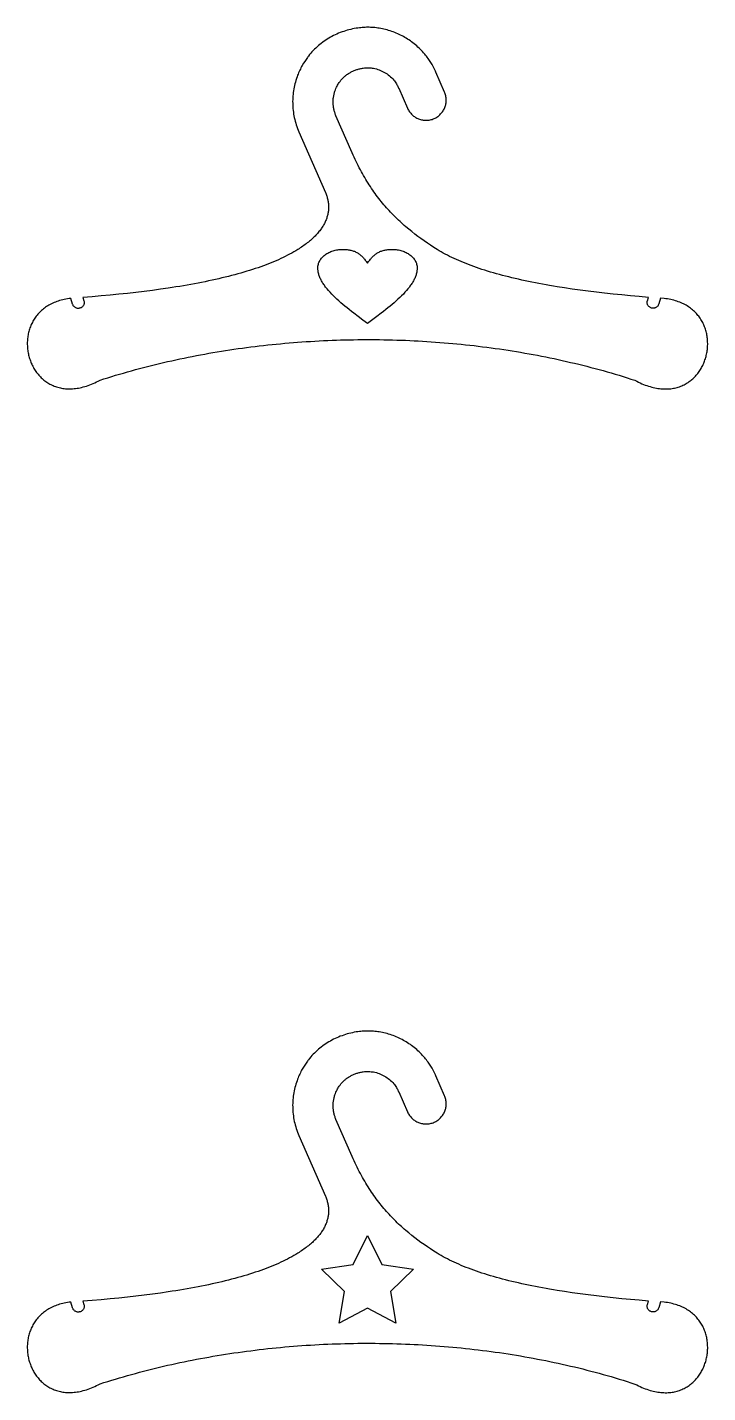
# Model space of a CAD drawing. Extents: x 27 to 2943, y 104 to 2866.
# Drawn here: x 2572 to 2852, y 140 to 702 of the extents above; entities that cross this region are included whole.
import ezdxf

# ---------------------------------------------------------------- set-up
doc = ezdxf.new("R2010")
doc.units = 0
doc.layers.add('IMPORT_-_HANGER_PACK_EPS', color=18, linetype='CONTINUOUS')

msp = doc.modelspace()

# ---------------------------------------------------------------- linework, layer by layer
at = {"layer": 'IMPORT_-_HANGER_PACK_EPS'}
for points in [[(2589.69, 590.81), (2588.99, 590.72), (2588.29, 590.62), (2587.61, 590.5), (2586.95, 590.37), (2586.3, 590.23), (2585.67, 590.06), (2585.05, 589.89), (2584.45, 589.7), (2583.86, 589.5), (2583.29, 589.28), (2582.73, 589.05), (2582.19, 588.81), (2581.66, 588.56), (2581.14, 588.29), (2580.64, 588.01), (2580.16, 587.73), (2579.69, 587.43), (2579.23, 587.12), (2578.79, 586.79), (2578.36, 586.46), (2577.95, 586.12), (2577.55, 585.77), (2577.16, 585.41), (2576.79, 585.04), (2576.43, 584.66), (2576.08, 584.28), (2575.75, 583.88), (2575.43, 583.48), (2575.13, 583.07), (2574.84, 582.66), (2574.56, 582.23), (2574.3, 581.8), (2574.05, 581.37), (2573.81, 580.93), (2573.59, 580.48), (2573.38, 580.03), (2573.18, 579.57), (2573, 579.11), (2572.82, 578.64), (2572.66, 578.17), (2572.52, 577.7), (2572.39, 577.22), (2572.27, 576.74), (2572.16, 576.26), (2572.06, 575.77), (2571.98, 575.28), (2571.91, 574.79), (2571.85, 574.3), (2571.81, 573.81), (2571.77, 573.31), (2571.75, 572.82), (2571.74, 572.32), (2571.75, 571.83), (2571.76, 571.33), (2571.79, 570.84), (2571.83, 570.35), (2571.88, 569.86), (2571.94, 569.37), (2572.01, 568.88), (2572.1, 568.39), (2572.2, 567.91), (2572.3, 567.43), (2572.42, 566.95), (2572.56, 566.47), (2572.7, 566), (2572.85, 565.53), (2573.02, 565.07), (2573.19, 564.61), (2573.38, 564.16), (2573.58, 563.71), (2573.79, 563.27), (2574.01, 562.83), (2574.24, 562.4), (2574.48, 561.98), (2574.73, 561.56), (2575, 561.15), (2575.27, 560.75), (2575.55, 560.35), (2575.85, 559.96), (2576.15, 559.58), (2576.47, 559.21), (2576.79, 558.85), (2577.13, 558.5), (2577.47, 558.15), (2577.83, 557.82), (2578.19, 557.5), (2578.57, 557.18), (2578.95, 556.88), (2579.35, 556.59), (2579.75, 556.31), (2580.17, 556.04), (2580.59, 555.79), (2581.02, 555.54), (2581.46, 555.31), (2581.92, 555.09), (2582.38, 554.89), (2582.85, 554.7), (2583.33, 554.52), (2583.82, 554.36), (2584.31, 554.21), (2584.82, 554.07), (2585.34, 553.95), (2585.86, 553.85), (2586.39, 553.76), (2586.94, 553.69), (2587.49, 553.63), (2588.05, 553.59), (2588.62, 553.57), (2589.19, 553.56), (2589.78, 553.57), (2590.37, 553.6), (2590.97, 553.65), (2591.58, 553.72), (2592.2, 553.8), (2592.83, 553.91), (2593.46, 554.03), (2594.1, 554.17), (2594.75, 554.34), (2595.41, 554.52), (2596.08, 554.72), (2596.75, 554.95), (2597.43, 555.19), (2598.12, 555.46), (2598.82, 555.75), (2599.52, 556.06), (2600.23, 556.39), (2600.95, 556.75), (2601.67, 557.13), (2603.27, 557.64), (2604.87, 558.15), (2606.48, 558.64), (2608.09, 559.13), (2609.71, 559.61), (2611.33, 560.08), (2612.96, 560.55), (2614.6, 561.01), (2616.23, 561.46), (2617.88, 561.9), (2619.52, 562.33), (2621.17, 562.75), (2622.83, 563.17), (2624.49, 563.58), (2626.16, 563.98), (2627.83, 564.38), (2629.5, 564.76), (2631.18, 565.14), (2632.86, 565.51), (2634.54, 565.87), (2636.23, 566.23), (2637.93, 566.57), (2639.62, 566.91), (2641.32, 567.24), (2643.03, 567.56), (2644.74, 567.87), (2646.45, 568.18), (2648.16, 568.48), (2649.88, 568.77), (2651.6, 569.05), (2653.32, 569.32), (2655.05, 569.59), (2656.78, 569.85), (2658.51, 570.1), (2660.24, 570.34), (2661.98, 570.57), (2663.72, 570.8), (2665.46, 571.02), (2667.21, 571.23), (2668.95, 571.43), (2670.7, 571.62), (2672.45, 571.81), (2674.21, 571.98), (2675.96, 572.15), (2677.72, 572.32), (2679.48, 572.47), (2681.24, 572.61), (2683, 572.75), (2684.76, 572.88), (2686.53, 573), (2688.3, 573.11), (2690.06, 573.22), (2691.83, 573.31), (2693.6, 573.4), (2695.37, 573.48), (2697.14, 573.55), (2698.92, 573.62), (2700.69, 573.67), (2702.46, 573.72), (2704.24, 573.76), (2706.01, 573.79), (2707.79, 573.82), (2709.57, 573.83), (2711.34, 573.84), (2713.12, 573.84), (2714.9, 573.83), (2716.67, 573.81), (2718.45, 573.78), (2720.23, 573.75), (2722, 573.71), (2723.78, 573.66), (2725.55, 573.6), (2727.33, 573.53), (2729.1, 573.46), (2730.88, 573.37), (2732.65, 573.28), (2734.42, 573.18), (2736.19, 573.08), (2737.96, 572.96), (2739.73, 572.83), (2741.5, 572.7), (2743.27, 572.56), (2745.04, 572.41), (2746.8, 572.25), (2748.56, 572.09), (2750.32, 571.91), (2752.08, 571.73), (2753.84, 571.54), (2755.6, 571.34), (2757.35, 571.14), (2759.1, 570.92), (2760.86, 570.7), (2762.6, 570.47), (2764.35, 570.22), (2766.09, 569.98), (2767.83, 569.72), (2769.57, 569.45), (2771.31, 569.18), (2773.04, 568.9), (2774.77, 568.61), (2776.5, 568.31), (2778.23, 568), (2779.95, 567.69), (2781.67, 567.36), (2783.39, 567.03), (2785.1, 566.69), (2786.81, 566.34), (2788.51, 565.99), (2790.22, 565.62), (2791.92, 565.25), (2793.61, 564.86), (2795.3, 564.47), (2796.99, 564.07), (2798.68, 563.67), (2800.36, 563.25), (2802.03, 562.83), (2803.7, 562.39), (2805.37, 561.95), (2807.04, 561.5), (2808.7, 561.05), (2810.35, 560.58), (2812, 560.1), (2813.65, 559.62), (2815.29, 559.13), (2816.92, 558.63), (2818.55, 558.12), (2820.18, 557.6), (2821.8, 557.08), (2822.53, 556.7), (2823.25, 556.34), (2823.96, 556.01), (2824.66, 555.69), (2825.36, 555.4), (2826.04, 555.14), (2826.72, 554.89), (2827.4, 554.67), (2828.06, 554.46), (2828.72, 554.28), (2829.37, 554.11), (2830.01, 553.97), (2830.65, 553.85), (2831.27, 553.74), (2831.89, 553.66), (2832.5, 553.59), (2833.1, 553.54), (2833.7, 553.51), (2834.28, 553.5), (2834.86, 553.51), (2835.43, 553.53), (2835.98, 553.57), (2836.54, 553.62), (2837.08, 553.7), (2837.61, 553.78), (2838.14, 553.89), (2838.65, 554.01), (2839.16, 554.14), (2839.66, 554.29), (2840.15, 554.45), (2840.63, 554.63), (2841.1, 554.82), (2841.56, 555.03), (2842.01, 555.25), (2842.45, 555.48), (2842.89, 555.72), (2843.31, 555.98), (2843.72, 556.24), (2844.13, 556.52), (2844.52, 556.81), (2844.91, 557.12), (2845.28, 557.43), (2845.65, 557.75), (2846, 558.08), (2846.35, 558.43), (2846.68, 558.78), (2847.01, 559.14), (2847.32, 559.51), (2847.63, 559.89), (2847.92, 560.28), (2848.21, 560.67), (2848.48, 561.08), (2848.74, 561.49), (2849, 561.91), (2849.24, 562.33), (2849.47, 562.76), (2849.69, 563.2), (2849.9, 563.64), (2850.1, 564.09), (2850.29, 564.54), (2850.46, 565), (2850.63, 565.46), (2850.78, 565.93), (2850.92, 566.4), (2851.06, 566.87), (2851.18, 567.35), (2851.29, 567.83), (2851.38, 568.32), (2851.47, 568.8), (2851.54, 569.29), (2851.61, 569.78), (2851.66, 570.27), (2851.7, 570.77), (2851.72, 571.26), (2851.74, 571.76), (2851.74, 572.25), (2851.73, 572.75), (2851.71, 573.24), (2851.68, 573.73), (2851.63, 574.23), (2851.58, 574.72), (2851.51, 575.21), (2851.42, 575.7), (2851.33, 576.18), (2851.22, 576.67), (2851.1, 577.15), (2850.97, 577.62), (2850.82, 578.1), (2850.67, 578.57), (2850.49, 579.04), (2850.31, 579.5), (2850.11, 579.95), (2849.9, 580.41), (2849.68, 580.85), (2849.44, 581.3), (2849.19, 581.73), (2848.93, 582.16), (2848.65, 582.59), (2848.36, 583), (2848.06, 583.41), (2847.74, 583.81), (2847.41, 584.21), (2847.07, 584.59), (2846.71, 584.97), (2846.33, 585.34), (2845.95, 585.7), (2845.55, 586.05), (2845.13, 586.39), (2844.71, 586.73), (2844.26, 587.05), (2843.81, 587.36), (2843.34, 587.66), (2842.85, 587.95), (2842.35, 588.23), (2841.84, 588.49), (2841.31, 588.75), (2840.76, 588.99), (2840.21, 589.22), (2839.63, 589.43), (2839.05, 589.64), (2838.44, 589.82), (2837.83, 590), (2837.19, 590.16), (2836.54, 590.31), (2835.88, 590.44), (2835.2, 590.56), (2834.51, 590.66), (2833.8, 590.74), (2832.28, 590.85), (2832.28, 590.85), (2831.61, 588.49), (2831.53, 588.25), (2831.43, 588.03), (2831.31, 587.82), (2831.17, 587.63), (2831.01, 587.46), (2830.84, 587.3), (2830.65, 587.15), (2830.45, 587.03), (2830.24, 586.93), (2830.02, 586.84), (2829.79, 586.78), (2829.56, 586.74), (2829.32, 586.72), (2829.08, 586.73), (2828.84, 586.76), (2828.6, 586.81), (2828.36, 586.89), (2828.14, 587), (2827.93, 587.12), (2827.74, 587.26), (2827.57, 587.42), (2827.41, 587.59), (2827.26, 587.78), (2827.14, 587.97), (2827.04, 588.18), (2826.95, 588.4), (2826.89, 588.63), (2826.85, 588.86), (2826.83, 589.1), (2826.84, 589.34), (2826.87, 589.58), (2826.92, 589.83), (2827.32, 591.22), (2823.61, 591.53), (2819.95, 591.85), (2816.36, 592.19), (2812.82, 592.55), (2809.34, 592.93), (2805.92, 593.32), (2802.56, 593.74), (2799.26, 594.17), (2796.03, 594.62), (2792.86, 595.09), (2789.75, 595.59), (2788.22, 595.84), (2786.71, 596.1), (2785.21, 596.36), (2783.73, 596.63), (2782.27, 596.91), (2780.82, 597.19), (2779.39, 597.47), (2777.97, 597.76), (2776.58, 598.05), (2775.19, 598.35), (2773.83, 598.66), (2772.48, 598.97), (2771.16, 599.29), (2769.84, 599.61), (2768.55, 599.93), (2767.27, 600.27), (2766.01, 600.6), (2764.77, 600.95), (2763.55, 601.29), (2762.34, 601.65), (2761.15, 602.01), (2759.98, 602.37), (2758.83, 602.74), (2757.69, 603.12), (2756.58, 603.5), (2755.48, 603.89), (2754.4, 604.28), (2753.34, 604.68), (2752.3, 605.09), (2751.27, 605.5), (2750.27, 605.91), (2749.28, 606.34), (2748.31, 606.76), (2747.37, 607.2), (2746.44, 607.64), (2745.53, 608.09), (2744.64, 608.54), (2743.77, 609), (2742.91, 609.46), (2742.08, 609.93), (2741.27, 610.41), (2740.48, 610.89), (2739.09, 611.76), (2737.72, 612.64), (2736.38, 613.54), (2735.05, 614.45), (2733.74, 615.37), (2732.45, 616.31), (2731.18, 617.27), (2729.93, 618.25), (2728.7, 619.25), (2727.49, 620.26), (2726.89, 620.78), (2726.29, 621.31), (2725.7, 621.84), (2725.12, 622.37), (2724.53, 622.92), (2723.96, 623.47), (2723.39, 624.02), (2722.82, 624.58), (2722.26, 625.15), (2721.7, 625.73), (2721.15, 626.31), (2720.6, 626.91), (2720.06, 627.5), (2719.52, 628.11), (2718.98, 628.73), (2718.45, 629.35), (2717.93, 629.98), (2717.41, 630.62), (2716.89, 631.27), (2716.38, 631.92), (2715.87, 632.59), (2715.37, 633.27), (2714.87, 633.95), (2714.38, 634.64), (2713.89, 635.34), (2713.41, 636.06), (2712.93, 636.78), (2712.45, 637.51), (2711.98, 638.25), (2711.51, 639.01), (2711.05, 639.77), (2710.59, 640.54), (2710.14, 641.33), (2709.69, 642.12), (2709.25, 642.93), (2708.81, 643.75), (2708.37, 644.58), (2707.94, 645.42), (2707.51, 646.27), (2707.09, 647.13), (2706.67, 648.01), (2706.26, 648.9), (2705.85, 649.8), (2705.44, 650.71), (2698.77, 665.98), (2698.63, 666.31), (2698.5, 666.64), (2698.38, 666.97), (2698.27, 667.3), (2698.16, 667.64), (2698.07, 667.98), (2697.98, 668.31), (2697.91, 668.65), (2697.84, 668.99), (2697.78, 669.33), (2697.73, 669.67), (2697.69, 670.01), (2697.65, 670.35), (2697.63, 670.69), (2697.61, 671.03), (2697.6, 671.37), (2697.6, 671.71), (2697.61, 672.05), (2697.63, 672.39), (2697.65, 672.73), (2697.68, 673.07), (2697.72, 673.4), (2697.77, 673.74), (2697.83, 674.07), (2697.89, 674.4), (2697.96, 674.73), (2698.04, 675.06), (2698.13, 675.38), (2698.22, 675.71), (2698.32, 676.03), (2698.43, 676.35), (2698.55, 676.66), (2698.75, 677.17), (2698.97, 677.66), (2699.2, 678.13), (2699.44, 678.58), (2699.64, 678.92), (2699.85, 679.26), (2700.07, 679.59), (2700.3, 679.92), (2700.47, 680.11), (2700.63, 680.32), (2700.63, 680.32), (2700.61, 680.34), (2700.82, 680.6), (2701.04, 680.86), (2701.27, 681.11), (2701.5, 681.35), (2701.74, 681.59), (2701.98, 681.83), (2702.23, 682.06), (2702.49, 682.28), (2702.75, 682.49), (2703.02, 682.7), (2703.3, 682.91), (2703.58, 683.1), (2703.86, 683.29), (2704.15, 683.48), (2704.45, 683.65), (2704.75, 683.82), (2705.05, 683.99), (2705.36, 684.14), (2705.67, 684.29), (2705.99, 684.44), (2706.31, 684.57), (2706.63, 684.7), (2706.96, 684.82), (2707.29, 684.93), (2707.62, 685.04), (2707.95, 685.14), (2708.29, 685.23), (2708.63, 685.31), (2708.97, 685.39), (2709.31, 685.46), (2709.66, 685.51), (2710, 685.57), (2710.49, 685.62), (2711.02, 685.66), (2711.57, 685.68), (2712.17, 685.68), (2712.71, 685.66), (2713.23, 685.62), (2713.73, 685.56), (2714.2, 685.49), (2714.2, 685.49), (2714.81, 685.36), (2715.4, 685.21), (2715.99, 685.04), (2716.57, 684.84), (2717.14, 684.61), (2717.7, 684.37), (2718.24, 684.09), (2718.78, 683.8), (2719.3, 683.48), (2719.82, 683.14), (2720.31, 682.78), (2720.79, 682.39), (2721.26, 681.99), (2721.7, 681.56), (2722.13, 681.11), (2722.54, 680.64), (2722.81, 680.31), (2723.08, 679.94), (2723.36, 679.53), (2723.65, 679.08), (2723.86, 678.72), (2724.06, 678.38), (2724.25, 678.04), (2724.41, 677.71), (2724.56, 677.33), (2724.57, 677.32), (2724.59, 677.33), (2724.6, 677.3), (2724.6, 677.3), (2728.2, 669.08), (2728.38, 668.69), (2728.58, 668.32), (2728.79, 667.96), (2729.02, 667.61), (2729.27, 667.28), (2729.53, 666.96), (2729.8, 666.66), (2730.09, 666.38), (2730.39, 666.1), (2730.7, 665.85), (2731.02, 665.61), (2731.36, 665.39), (2731.7, 665.18), (2732.05, 664.99), (2732.41, 664.82), (2732.78, 664.66), (2733.16, 664.53), (2733.54, 664.41), (2733.92, 664.31), (2734.32, 664.23), (2734.71, 664.16), (2735.11, 664.12), (2735.51, 664.09), (2735.92, 664.09), (2736.32, 664.1), (2736.73, 664.14), (2737.14, 664.19), (2737.54, 664.27), (2737.95, 664.36), (2738.35, 664.48), (2738.75, 664.62), (2739.15, 664.78), (2739.54, 664.96), (2739.91, 665.16), (2740.27, 665.38), (2740.62, 665.61), (2740.95, 665.85), (2741.26, 666.11), (2741.57, 666.39), (2741.85, 666.68), (2742.12, 666.98), (2742.38, 667.29), (2742.62, 667.61), (2742.84, 667.94), (2743.05, 668.29), (2743.24, 668.64), (2743.41, 669), (2743.56, 669.37), (2743.7, 669.74), (2743.82, 670.12), (2743.92, 670.51), (2744, 670.9), (2744.07, 671.3), (2744.11, 671.7), (2744.14, 672.1), (2744.14, 672.5), (2744.13, 672.91), (2744.09, 673.32), (2744.04, 673.72), (2743.96, 674.13), (2743.87, 674.53), (2743.75, 674.94), (2743.61, 675.34), (2743.45, 675.73), (2739.87, 683.91), (2739.89, 683.92), (2739.89, 683.93), (2739.73, 684.27), (2739.56, 684.61), (2739.15, 685.47), (2738.72, 686.29), (2738.29, 687.08), (2737.84, 687.83), (2737.56, 688.26), (2737.27, 688.69), (2736.97, 689.13), (2736.66, 689.57), (2736.34, 690), (2736, 690.44), (2735.65, 690.87), (2735.3, 691.31), (2734.85, 691.83), (2734.4, 692.33), (2733.94, 692.83), (2733.47, 693.31), (2732.99, 693.78), (2732.5, 694.24), (2732, 694.69), (2731.49, 695.13), (2730.97, 695.55), (2730.44, 695.97), (2729.91, 696.37), (2729.37, 696.76), (2728.82, 697.14), (2728.26, 697.5), (2727.69, 697.85), (2727.12, 698.19), (2726.54, 698.52), (2725.96, 698.83), (2725.37, 699.14), (2724.77, 699.42), (2724.16, 699.7), (2723.56, 699.96), (2722.94, 700.21), (2722.32, 700.45), (2721.7, 700.67), (2721.07, 700.88), (2720.43, 701.08), (2719.8, 701.26), (2719.15, 701.43), (2718.51, 701.59), (2717.86, 701.73), (2717.21, 701.86), (2717.2, 701.86), (2716.59, 701.97), (2715.98, 702.06), (2715.38, 702.14), (2714.78, 702.21), (2714.19, 702.26), (2713.6, 702.31), (2713.02, 702.33), (2712.44, 702.35), (2711.89, 702.35), (2711.33, 702.35), (2710.76, 702.33), (2710.18, 702.3), (2709.59, 702.25), (2709, 702.2), (2708.4, 702.13), (2707.79, 702.05), (2707.05, 701.94), (2706.31, 701.81), (2705.58, 701.67), (2704.84, 701.5), (2704.12, 701.32), (2703.39, 701.12), (2702.67, 700.91), (2701.96, 700.68), (2701.25, 700.43), (2700.54, 700.16), (2699.85, 699.88), (2699.15, 699.58), (2698.47, 699.27), (2697.8, 698.94), (2697.13, 698.59), (2696.47, 698.23), (2695.82, 697.86), (2695.18, 697.47), (2694.55, 697.06), (2693.93, 696.64), (2693.32, 696.2), (2692.72, 695.75), (2692.13, 695.29), (2691.56, 694.81), (2690.99, 694.32), (2690.44, 693.82), (2689.91, 693.3), (2689.38, 692.77), (2688.87, 692.22), (2688.38, 691.67), (2687.9, 691.1), (2687.44, 690.51), (2687.43, 690.51), (2687.42, 690.5), (2687.4, 690.51), (2687.4, 690.5), (2687.19, 690.22), (2686.99, 689.93), (2686.71, 689.54), (2686.44, 689.15), (2686.17, 688.75), (2685.9, 688.35), (2685.39, 687.53), (2684.91, 686.69), (2684.63, 686.19), (2684.36, 685.68), (2684.11, 685.17), (2683.86, 684.66), (2683.62, 684.15), (2683.4, 683.63), (2683.18, 683.12), (2682.98, 682.6), (2682.73, 681.92), (2682.49, 681.23), (2682.27, 680.53), (2682.07, 679.83), (2681.88, 679.12), (2681.71, 678.41), (2681.56, 677.7), (2681.42, 676.98), (2681.3, 676.25), (2681.2, 675.53), (2681.11, 674.8), (2681.04, 674.07), (2680.99, 673.33), (2680.96, 672.6), (2680.94, 671.86), (2680.95, 671.12), (2680.97, 670.38), (2681.01, 669.63), (2681.06, 668.89), (2681.14, 668.15), (2681.23, 667.41), (2681.34, 666.66), (2681.48, 665.92), (2681.63, 665.18), (2681.79, 664.44), (2681.98, 663.7), (2682.19, 662.97), (2682.42, 662.23), (2682.66, 661.5), (2682.93, 660.77), (2683.21, 660.05), (2683.52, 659.33), (2694.41, 634.43), (2694.56, 634.05), (2694.71, 633.67), (2694.85, 633.3), (2694.98, 632.92), (2695.1, 632.54), (2695.21, 632.16), (2695.31, 631.78), (2695.39, 631.4), (2695.47, 631.02), (2695.54, 630.64), (2695.6, 630.26), (2695.64, 629.89), (2695.68, 629.51), (2695.7, 629.13), (2695.72, 628.75), (2695.72, 628.37), (2695.72, 627.99), (2695.7, 627.61), (2695.67, 627.23), (2695.64, 626.85), (2695.59, 626.47), (2695.53, 626.09), (2695.46, 625.71), (2695.38, 625.33), (2695.29, 624.95), (2695.19, 624.58), (2695.07, 624.2), (2694.95, 623.82), (2694.82, 623.45), (2694.67, 623.07), (2694.51, 622.69), (2694.35, 622.32), (2694.17, 621.95), (2693.98, 621.57), (2693.78, 621.2), (2693.57, 620.83), (2693.34, 620.46), (2693.11, 620.09), (2692.87, 619.72), (2692.61, 619.35), (2692.34, 618.98), (2692.06, 618.62), (2691.77, 618.25), (2691.47, 617.89), (2691.16, 617.52), (2690.84, 617.16), (2690.5, 616.8), (2690.16, 616.44), (2689.8, 616.08), (2689.43, 615.73), (2689.05, 615.37), (2688.66, 615.02), (2688.25, 614.67), (2687.84, 614.31), (2687.41, 613.96), (2686.97, 613.62), (2686.52, 613.27), (2686.06, 612.92), (2685.58, 612.58), (2685.1, 612.24), (2684.6, 611.9), (2684.09, 611.56), (2683.57, 611.22), (2683.03, 610.89), (2682.23, 610.4), (2681.41, 609.92), (2680.56, 609.44), (2679.7, 608.97), (2678.82, 608.51), (2677.91, 608.05), (2676.99, 607.6), (2676.05, 607.16), (2675.09, 606.72), (2674.1, 606.29), (2673.1, 605.86), (2672.08, 605.44), (2671.04, 605.03), (2669.98, 604.62), (2668.9, 604.22), (2667.81, 603.82), (2666.69, 603.43), (2665.56, 603.05), (2664.4, 602.67), (2663.23, 602.29), (2662.04, 601.93), (2660.83, 601.56), (2659.61, 601.21), (2658.36, 600.86), (2657.1, 600.51), (2655.82, 600.17), (2654.52, 599.84), (2653.2, 599.51), (2651.86, 599.19), (2650.51, 598.87), (2649.14, 598.56), (2647.75, 598.26), (2646.35, 597.96), (2644.93, 597.66), (2643.49, 597.37), (2642.03, 597.09), (2640.55, 596.81), (2639.06, 596.53), (2637.56, 596.26), (2636.03, 596), (2634.49, 595.74), (2632.93, 595.49), (2631.36, 595.24), (2629.77, 595), (2626.54, 594.53), (2623.25, 594.08), (2619.89, 593.65), (2616.47, 593.23), (2612.98, 592.84), (2609.44, 592.47), (2605.83, 592.12), (2602.17, 591.78), (2598.44, 591.46), (2594.66, 591.17), (2595.06, 589.78), (2595.11, 589.54), (2595.14, 589.3), (2595.15, 589.06), (2595.13, 588.82), (2595.09, 588.59), (2595.03, 588.36), (2594.94, 588.14), (2594.84, 587.93), (2594.72, 587.73), (2594.57, 587.54), (2594.41, 587.37), (2594.24, 587.21), (2594.05, 587.07), (2593.84, 586.95), (2593.62, 586.85), (2593.38, 586.77), (2593.14, 586.71), (2592.9, 586.68), (2592.66, 586.68), (2592.42, 586.69), (2592.18, 586.74), (2591.96, 586.8), (2591.74, 586.88), (2591.53, 586.99), (2591.33, 587.11), (2591.14, 587.25), (2590.97, 587.41), (2590.81, 587.59), (2590.67, 587.78), (2590.55, 587.99), (2590.45, 588.21), (2590.37, 588.44), (2589.69, 590.81)], [(2711.74, 605.24), (2712.22, 605.93), (2712.46, 606.26), (2712.7, 606.58), (2712.95, 606.89), (2713.2, 607.18), (2713.44, 607.47), (2713.7, 607.74), (2713.95, 608.01), (2714.21, 608.26), (2714.48, 608.5), (2714.75, 608.73), (2715.03, 608.95), (2715.31, 609.15), (2715.6, 609.35), (2715.89, 609.53), (2716.19, 609.71), (2716.51, 609.87), (2716.82, 610.02), (2717.15, 610.16), (2717.49, 610.29), (2717.84, 610.4), (2718.2, 610.51), (2718.56, 610.61), (2718.94, 610.69), (2719.34, 610.76), (2719.74, 610.82), (2720.16, 610.87), (2720.58, 610.91), (2721.03, 610.94), (2721.48, 610.96), (2721.96, 610.96), (2722.48, 610.95), (2723, 610.92), (2723.51, 610.88), (2724.01, 610.81), (2724.51, 610.72), (2724.99, 610.62), (2725.47, 610.5), (2725.93, 610.36), (2726.38, 610.21), (2726.82, 610.04), (2727.25, 609.86), (2727.66, 609.66), (2728.06, 609.45), (2728.45, 609.22), (2728.82, 608.98), (2729.18, 608.73), (2729.51, 608.46), (2729.84, 608.18), (2730.14, 607.9), (2730.42, 607.6), (2730.69, 607.29), (2730.94, 606.97), (2731.16, 606.64), (2731.37, 606.3), (2731.55, 605.95), (2731.71, 605.6), (2731.85, 605.24), (2731.96, 604.87), (2732.05, 604.49), (2732.12, 604.11), (2732.16, 603.72), (2732.17, 603.33), (2732.16, 602.97), (2732.14, 602.61), (2732.1, 602.26), (2732.05, 601.9), (2731.99, 601.54), (2731.91, 601.18), (2731.82, 600.82), (2731.71, 600.47), (2731.59, 600.11), (2731.46, 599.75), (2731.32, 599.39), (2731.16, 599.04), (2730.99, 598.68), (2730.81, 598.32), (2730.62, 597.96), (2730.41, 597.6), (2730.2, 597.25), (2729.97, 596.89), (2729.74, 596.53), (2729.49, 596.17), (2729.23, 595.81), (2728.96, 595.46), (2728.4, 594.74), (2727.8, 594.03), (2727.16, 593.31), (2726.49, 592.59), (2725.79, 591.88), (2725.05, 591.16), (2724.29, 590.45), (2723.5, 589.73), (2722.69, 589.02), (2721.86, 588.3), (2721.01, 587.58), (2720.13, 586.87), (2719.24, 586.15), (2718.34, 585.44), (2717.42, 584.72), (2715.55, 583.29), (2711.74, 580.43), (2709.83, 581.86), (2707.93, 583.29), (2706.06, 584.72), (2705.15, 585.44), (2704.24, 586.15), (2703.35, 586.87), (2702.48, 587.58), (2701.62, 588.3), (2700.79, 589.02), (2699.98, 589.73), (2699.19, 590.45), (2698.43, 591.16), (2697.7, 591.88), (2697, 592.59), (2696.33, 593.31), (2695.69, 594.03), (2695.09, 594.74), (2694.8, 595.1), (2694.52, 595.46), (2694.25, 595.81), (2694, 596.17), (2693.75, 596.53), (2693.51, 596.89), (2693.29, 597.25), (2693.07, 597.6), (2692.87, 597.96), (2692.68, 598.32), (2692.49, 598.68), (2692.33, 599.04), (2692.17, 599.39), (2692.03, 599.75), (2691.89, 600.11), (2691.77, 600.47), (2691.67, 600.82), (2691.58, 601.18), (2691.5, 601.54), (2691.43, 601.9), (2691.38, 602.26), (2691.35, 602.61), (2691.32, 602.97), (2691.32, 603.33), (2691.33, 603.72), (2691.37, 604.11), (2691.43, 604.49), (2691.52, 604.87), (2691.64, 605.24), (2691.78, 605.6), (2691.94, 605.95), (2692.12, 606.3), (2692.32, 606.64), (2692.55, 606.97), (2692.8, 607.29), (2693.06, 607.6), (2693.35, 607.9), (2693.65, 608.18), (2693.97, 608.46), (2694.31, 608.73), (2694.66, 608.98), (2695.03, 609.22), (2695.42, 609.45), (2695.82, 609.66), (2696.23, 609.86), (2696.66, 610.04), (2697.1, 610.21), (2697.56, 610.36), (2698.02, 610.5), (2698.49, 610.62), (2698.98, 610.72), (2699.47, 610.81), (2699.97, 610.88), (2700.49, 610.92), (2701, 610.95), (2701.53, 610.96), (2702, 610.96), (2702.46, 610.94), (2702.9, 610.91), (2703.33, 610.87), (2703.75, 610.82), (2704.15, 610.76), (2704.54, 610.69), (2704.92, 610.61), (2705.29, 610.51), (2705.65, 610.4), (2705.99, 610.29), (2706.33, 610.16), (2706.66, 610.02), (2706.98, 609.87), (2707.29, 609.71), (2707.59, 609.53), (2707.89, 609.35), (2708.18, 609.15), (2708.46, 608.95), (2708.74, 608.73), (2709.01, 608.5), (2709.27, 608.26), (2709.53, 608.01), (2709.79, 607.74), (2710.04, 607.47), (2710.29, 607.18), (2710.54, 606.89), (2710.78, 606.58), (2711.02, 606.26), (2711.26, 605.93)], [(2589.69, 177.73), (2588.99, 177.65), (2588.29, 177.54), (2587.61, 177.43), (2586.95, 177.3), (2586.3, 177.15), (2585.67, 176.99), (2585.05, 176.81), (2584.45, 176.62), (2583.86, 176.42), (2583.29, 176.21), (2582.73, 175.98), (2582.19, 175.74), (2581.66, 175.48), (2581.14, 175.22), (2580.64, 174.94), (2580.16, 174.65), (2579.69, 174.35), (2579.23, 174.04), (2578.79, 173.72), (2578.36, 173.39), (2577.95, 173.05), (2577.55, 172.7), (2577.16, 172.34), (2576.79, 171.97), (2576.43, 171.59), (2576.08, 171.2), (2575.75, 170.81), (2575.43, 170.41), (2575.13, 170), (2574.84, 169.58), (2574.56, 169.16), (2574.3, 168.73), (2574.05, 168.29), (2573.81, 167.85), (2573.59, 167.4), (2573.38, 166.95), (2573.18, 166.49), (2573, 166.03), (2572.82, 165.57), (2572.66, 165.1), (2572.52, 164.62), (2572.39, 164.14), (2572.27, 163.66), (2572.16, 163.18), (2572.06, 162.69), (2571.98, 162.21), (2571.91, 161.72), (2571.85, 161.22), (2571.81, 160.73), (2571.77, 160.24), (2571.75, 159.74), (2571.74, 159.25), (2571.75, 158.75), (2571.76, 158.26), (2571.79, 157.77), (2571.83, 157.27), (2571.88, 156.78), (2571.94, 156.29), (2572.01, 155.8), (2572.1, 155.32), (2572.2, 154.83), (2572.3, 154.35), (2572.42, 153.87), (2572.56, 153.4), (2572.7, 152.93), (2572.85, 152.46), (2573.02, 152), (2573.19, 151.54), (2573.38, 151.08), (2573.58, 150.64), (2573.79, 150.19), (2574.01, 149.76), (2574.24, 149.33), (2574.48, 148.9), (2574.73, 148.48), (2575, 148.07), (2575.27, 147.67), (2575.55, 147.27), (2575.85, 146.89), (2576.15, 146.51), (2576.47, 146.14), (2576.79, 145.77), (2577.13, 145.42), (2577.47, 145.08), (2577.83, 144.75), (2578.19, 144.42), (2578.57, 144.11), (2578.95, 143.81), (2579.35, 143.52), (2579.75, 143.24), (2580.17, 142.97), (2580.59, 142.71), (2581.02, 142.47), (2581.46, 142.24), (2581.92, 142.02), (2582.38, 141.81), (2582.85, 141.62), (2583.33, 141.44), (2583.82, 141.28), (2584.31, 141.13), (2584.82, 141), (2585.34, 140.88), (2585.86, 140.77), (2586.39, 140.68), (2586.94, 140.61), (2587.49, 140.56), (2588.05, 140.52), (2588.62, 140.49), (2589.19, 140.49), (2589.78, 140.5), (2590.37, 140.53), (2590.97, 140.58), (2591.58, 140.64), (2592.2, 140.73), (2592.83, 140.83), (2593.46, 140.95), (2594.1, 141.1), (2594.75, 141.26), (2595.41, 141.44), (2596.08, 141.65), (2596.75, 141.87), (2597.43, 142.12), (2598.12, 142.39), (2598.82, 142.67), (2599.52, 142.99), (2600.23, 143.32), (2600.95, 143.68), (2601.67, 144.05), (2603.27, 144.57), (2604.87, 145.07), (2606.48, 145.57), (2608.09, 146.06), (2609.71, 146.54), (2611.33, 147.01), (2612.96, 147.47), (2614.6, 147.93), (2616.23, 148.38), (2617.88, 148.82), (2619.52, 149.25), (2621.17, 149.68), (2622.83, 150.1), (2624.49, 150.51), (2626.16, 150.91), (2627.83, 151.3), (2629.5, 151.69), (2631.18, 152.06), (2632.86, 152.43), (2634.54, 152.8), (2636.23, 153.15), (2637.93, 153.5), (2639.62, 153.83), (2641.32, 154.16), (2643.03, 154.49), (2644.74, 154.8), (2646.45, 155.11), (2648.16, 155.4), (2649.88, 155.69), (2651.6, 155.97), (2653.32, 156.25), (2655.05, 156.51), (2656.78, 156.77), (2658.51, 157.02), (2660.24, 157.26), (2661.98, 157.5), (2663.72, 157.72), (2665.46, 157.94), (2667.21, 158.15), (2668.95, 158.35), (2670.7, 158.55), (2672.45, 158.73), (2674.21, 158.91), (2675.96, 159.08), (2677.72, 159.24), (2679.48, 159.39), (2681.24, 159.54), (2683, 159.68), (2684.76, 159.8), (2686.53, 159.92), (2688.3, 160.04), (2690.06, 160.14), (2691.83, 160.24), (2693.6, 160.33), (2695.37, 160.41), (2697.14, 160.48), (2698.92, 160.54), (2700.69, 160.6), (2702.46, 160.65), (2704.24, 160.69), (2706.01, 160.72), (2707.79, 160.74), (2709.57, 160.76), (2711.34, 160.76), (2713.12, 160.76), (2714.9, 160.75), (2716.67, 160.73), (2718.45, 160.71), (2720.23, 160.68), (2722, 160.63), (2723.78, 160.58), (2725.55, 160.52), (2727.33, 160.46), (2729.1, 160.38), (2730.88, 160.3), (2732.65, 160.21), (2734.42, 160.11), (2736.19, 160), (2737.96, 159.88), (2739.73, 159.76), (2741.5, 159.63), (2743.27, 159.49), (2745.04, 159.34), (2746.8, 159.18), (2748.56, 159.01), (2750.32, 158.84), (2752.08, 158.66), (2753.84, 158.47), (2755.6, 158.27), (2757.35, 158.06), (2759.1, 157.85), (2760.86, 157.62), (2762.6, 157.39), (2764.35, 157.15), (2766.09, 156.9), (2767.83, 156.64), (2769.57, 156.38), (2771.31, 156.11), (2773.04, 155.82), (2774.77, 155.53), (2776.5, 155.23), (2778.23, 154.93), (2779.95, 154.61), (2781.67, 154.29), (2783.39, 153.96), (2785.1, 153.62), (2786.81, 153.27), (2788.51, 152.91), (2790.22, 152.54), (2791.92, 152.17), (2793.61, 151.79), (2795.3, 151.4), (2796.99, 151), (2798.68, 150.59), (2800.36, 150.18), (2802.03, 149.75), (2803.7, 149.32), (2805.37, 148.88), (2807.04, 148.43), (2808.7, 147.97), (2810.35, 147.5), (2812, 147.03), (2813.65, 146.55), (2815.29, 146.05), (2816.92, 145.55), (2818.55, 145.04), (2820.18, 144.53), (2821.8, 144), (2822.53, 143.62), (2823.25, 143.26), (2823.96, 142.93), (2824.66, 142.62), (2825.36, 142.33), (2826.04, 142.06), (2826.72, 141.82), (2827.4, 141.59), (2828.06, 141.39), (2828.72, 141.2), (2829.37, 141.04), (2830.01, 140.9), (2830.65, 140.77), (2831.27, 140.67), (2831.89, 140.58), (2832.5, 140.52), (2833.1, 140.47), (2833.7, 140.44), (2834.28, 140.43), (2834.86, 140.43), (2835.43, 140.45), (2835.98, 140.49), (2836.54, 140.55), (2837.08, 140.62), (2837.61, 140.71), (2838.14, 140.81), (2838.65, 140.93), (2839.16, 141.07), (2839.66, 141.22), (2840.15, 141.38), (2840.63, 141.56), (2841.1, 141.75), (2841.56, 141.95), (2842.01, 142.17), (2842.45, 142.4), (2842.89, 142.64), (2843.31, 142.9), (2843.72, 143.17), (2844.13, 143.45), (2844.52, 143.74), (2844.91, 144.04), (2845.28, 144.35), (2845.65, 144.68), (2846, 145.01), (2846.35, 145.35), (2846.68, 145.7), (2847.01, 146.07), (2847.32, 146.44), (2847.63, 146.82), (2847.92, 147.2), (2848.21, 147.6), (2848.48, 148), (2848.74, 148.41), (2849, 148.83), (2849.24, 149.25), (2849.47, 149.68), (2849.69, 150.12), (2849.9, 150.56), (2850.1, 151.01), (2850.29, 151.47), (2850.46, 151.92), (2850.63, 152.39), (2850.78, 152.85), (2850.92, 153.32), (2851.06, 153.8), (2851.18, 154.28), (2851.29, 154.76), (2851.38, 155.24), (2851.47, 155.73), (2851.54, 156.22), (2851.61, 156.71), (2851.66, 157.2), (2851.7, 157.69), (2851.72, 158.19), (2851.74, 158.68), (2851.74, 159.18), (2851.73, 159.67), (2851.71, 160.16), (2851.68, 160.66), (2851.63, 161.15), (2851.58, 161.64), (2851.51, 162.13), (2851.42, 162.62), (2851.33, 163.11), (2851.22, 163.59), (2851.1, 164.07), (2850.97, 164.55), (2850.82, 165.02), (2850.67, 165.49), (2850.49, 165.96), (2850.31, 166.42), (2850.11, 166.88), (2849.9, 167.33), (2849.68, 167.78), (2849.44, 168.22), (2849.19, 168.66), (2848.93, 169.09), (2848.65, 169.51), (2848.36, 169.93), (2848.06, 170.34), (2847.74, 170.74), (2847.41, 171.13), (2847.07, 171.52), (2846.71, 171.9), (2846.33, 172.27), (2845.95, 172.63), (2845.55, 172.98), (2845.13, 173.32), (2844.71, 173.65), (2844.26, 173.97), (2843.81, 174.28), (2843.34, 174.58), (2842.85, 174.87), (2842.35, 175.15), (2841.84, 175.42), (2841.31, 175.67), (2840.76, 175.91), (2840.21, 176.14), (2839.63, 176.36), (2839.05, 176.56), (2838.44, 176.75), (2837.83, 176.92), (2837.19, 177.09), (2836.54, 177.23), (2835.88, 177.37), (2835.2, 177.48), (2834.51, 177.58), (2833.8, 177.67), (2832.28, 177.78), (2832.28, 177.78), (2831.61, 175.41), (2831.53, 175.18), (2831.43, 174.96), (2831.31, 174.75), (2831.17, 174.56), (2831.01, 174.38), (2830.84, 174.22), (2830.65, 174.08), (2830.45, 173.96), (2830.24, 173.85), (2830.02, 173.77), (2829.79, 173.7), (2829.56, 173.66), (2829.32, 173.65), (2829.08, 173.65), (2828.84, 173.68), (2828.6, 173.74), (2828.36, 173.82), (2828.14, 173.92), (2827.93, 174.04), (2827.74, 174.18), (2827.57, 174.34), (2827.41, 174.51), (2827.26, 174.7), (2827.14, 174.9), (2827.04, 175.11), (2826.95, 175.33), (2826.89, 175.56), (2826.85, 175.79), (2826.83, 176.03), (2826.84, 176.27), (2826.87, 176.51), (2826.92, 176.75), (2827.32, 178.15), (2823.61, 178.45), (2819.95, 178.78), (2816.36, 179.12), (2812.82, 179.47), (2809.34, 179.85), (2805.92, 180.25), (2802.56, 180.66), (2799.26, 181.09), (2796.03, 181.55), (2792.86, 182.02), (2789.75, 182.51), (2788.22, 182.77), (2786.71, 183.02), (2785.21, 183.29), (2783.73, 183.56), (2782.27, 183.83), (2780.82, 184.11), (2779.39, 184.39), (2777.97, 184.68), (2776.58, 184.98), (2775.19, 185.28), (2773.83, 185.58), (2772.48, 185.89), (2771.16, 186.21), (2769.84, 186.53), (2768.55, 186.86), (2767.27, 187.19), (2766.01, 187.53), (2764.77, 187.87), (2763.55, 188.22), (2762.34, 188.57), (2761.15, 188.93), (2759.98, 189.3), (2758.83, 189.67), (2757.69, 190.04), (2756.58, 190.43), (2755.48, 190.81), (2754.4, 191.21), (2753.34, 191.61), (2752.3, 192.01), (2751.27, 192.42), (2750.27, 192.84), (2749.28, 193.26), (2748.31, 193.69), (2747.37, 194.12), (2746.44, 194.56), (2745.53, 195.01), (2744.64, 195.46), (2743.77, 195.92), (2742.91, 196.38), (2742.08, 196.85), (2741.27, 197.33), (2740.48, 197.81), (2739.09, 198.68), (2737.72, 199.57), (2736.38, 200.46), (2735.05, 201.37), (2733.74, 202.29), (2732.45, 203.24), (2731.18, 204.19), (2729.93, 205.17), (2728.7, 206.17), (2727.49, 207.19), (2726.89, 207.71), (2726.29, 208.23), (2725.7, 208.76), (2725.12, 209.3), (2724.53, 209.84), (2723.96, 210.39), (2723.39, 210.95), (2722.82, 211.51), (2722.26, 212.08), (2721.7, 212.65), (2721.15, 213.24), (2720.6, 213.83), (2720.06, 214.43), (2719.52, 215.04), (2718.98, 215.65), (2718.45, 216.27), (2717.93, 216.91), (2717.41, 217.54), (2716.89, 218.19), (2716.38, 218.85), (2715.87, 219.52), (2715.37, 220.19), (2714.87, 220.87), (2714.38, 221.57), (2713.89, 222.27), (2713.41, 222.98), (2712.93, 223.7), (2712.45, 224.44), (2711.98, 225.18), (2711.51, 225.93), (2711.05, 226.69), (2710.59, 227.47), (2710.14, 228.25), (2709.69, 229.05), (2709.25, 229.85), (2708.81, 230.67), (2708.37, 231.5), (2707.94, 232.34), (2707.51, 233.19), (2707.09, 234.06), (2706.67, 234.93), (2706.26, 235.82), (2705.85, 236.72), (2705.44, 237.64), (2698.77, 252.9), (2698.63, 253.23), (2698.5, 253.56), (2698.38, 253.89), (2698.27, 254.23), (2698.16, 254.56), (2698.07, 254.9), (2697.98, 255.24), (2697.91, 255.58), (2697.84, 255.92), (2697.78, 256.26), (2697.73, 256.6), (2697.69, 256.94), (2697.65, 257.28), (2697.63, 257.62), (2697.61, 257.96), (2697.6, 258.3), (2697.6, 258.64), (2697.61, 258.98), (2697.63, 259.32), (2697.65, 259.65), (2697.68, 259.99), (2697.72, 260.33), (2697.77, 260.66), (2697.83, 260.99), (2697.89, 261.33), (2697.96, 261.66), (2698.04, 261.98), (2698.13, 262.31), (2698.22, 262.63), (2698.32, 262.95), (2698.43, 263.27), (2698.55, 263.59), (2698.75, 264.09), (2698.97, 264.58), (2699.2, 265.05), (2699.44, 265.51), (2699.64, 265.84), (2699.85, 266.18), (2700.07, 266.51), (2700.3, 266.84), (2700.47, 267.04), (2700.63, 267.24), (2700.63, 267.25), (2700.61, 267.26), (2700.82, 267.53), (2701.04, 267.78), (2701.27, 268.03), (2701.5, 268.28), (2701.74, 268.52), (2701.98, 268.75), (2702.23, 268.98), (2702.49, 269.2), (2702.75, 269.42), (2703.02, 269.63), (2703.3, 269.83), (2703.58, 270.03), (2703.86, 270.22), (2704.15, 270.4), (2704.45, 270.58), (2704.75, 270.75), (2705.05, 270.91), (2705.36, 271.07), (2705.67, 271.22), (2705.99, 271.36), (2706.31, 271.5), (2706.63, 271.63), (2706.96, 271.75), (2707.29, 271.86), (2707.62, 271.97), (2707.95, 272.06), (2708.29, 272.15), (2708.63, 272.24), (2708.97, 272.31), (2709.31, 272.38), (2709.66, 272.44), (2710, 272.49), (2710.49, 272.55), (2711.02, 272.58), (2711.57, 272.6), (2712.17, 272.6), (2712.71, 272.58), (2713.23, 272.54), (2713.73, 272.49), (2714.2, 272.41), (2714.2, 272.41), (2714.81, 272.29), (2715.4, 272.14), (2715.99, 271.96), (2716.57, 271.76), (2717.14, 271.54), (2717.7, 271.29), (2718.24, 271.02), (2718.78, 270.72), (2719.3, 270.41), (2719.82, 270.07), (2720.31, 269.7), (2720.79, 269.32), (2721.26, 268.91), (2721.7, 268.49), (2722.13, 268.04), (2722.54, 267.57), (2722.81, 267.24), (2723.08, 266.86), (2723.36, 266.45), (2723.65, 266), (2723.86, 265.65), (2724.06, 265.3), (2724.25, 264.97), (2724.41, 264.64), (2724.56, 264.26), (2724.57, 264.25), (2724.59, 264.26), (2724.6, 264.23), (2724.6, 264.22), (2728.2, 256.01), (2728.38, 255.62), (2728.58, 255.24), (2728.79, 254.88), (2729.02, 254.54), (2729.27, 254.21), (2729.53, 253.89), (2729.8, 253.59), (2730.09, 253.3), (2730.39, 253.03), (2730.7, 252.77), (2731.02, 252.53), (2731.36, 252.31), (2731.7, 252.11), (2732.05, 251.92), (2732.41, 251.74), (2732.78, 251.59), (2733.16, 251.45), (2733.54, 251.33), (2733.92, 251.23), (2734.32, 251.15), (2734.71, 251.09), (2735.11, 251.04), (2735.51, 251.02), (2735.92, 251.01), (2736.32, 251.03), (2736.73, 251.06), (2737.14, 251.12), (2737.54, 251.19), (2737.95, 251.29), (2738.35, 251.41), (2738.75, 251.55), (2739.15, 251.71), (2739.54, 251.89), (2739.91, 252.09), (2740.27, 252.3), (2740.62, 252.53), (2740.95, 252.78), (2741.26, 253.04), (2741.57, 253.31), (2741.85, 253.6), (2742.12, 253.9), (2742.38, 254.21), (2742.62, 254.53), (2742.84, 254.87), (2743.05, 255.21), (2743.24, 255.56), (2743.41, 255.92), (2743.56, 256.29), (2743.7, 256.67), (2743.82, 257.05), (2743.92, 257.43), (2744, 257.83), (2744.07, 258.22), (2744.11, 258.62), (2744.14, 259.02), (2744.14, 259.43), (2744.13, 259.83), (2744.09, 260.24), (2744.04, 260.65), (2743.96, 261.05), (2743.87, 261.46), (2743.75, 261.86), (2743.61, 262.26), (2743.45, 262.66), (2739.87, 270.83), (2739.89, 270.84), (2739.89, 270.85), (2739.73, 271.2), (2739.56, 271.53), (2739.15, 272.39), (2738.72, 273.21), (2738.29, 274), (2737.84, 274.75), (2737.56, 275.18), (2737.27, 275.62), (2736.97, 276.05), (2736.66, 276.49), (2736.34, 276.93), (2736, 277.36), (2735.65, 277.8), (2735.3, 278.24), (2734.85, 278.75), (2734.4, 279.26), (2733.94, 279.75), (2733.47, 280.24), (2732.99, 280.71), (2732.5, 281.17), (2732, 281.62), (2731.49, 282.05), (2730.97, 282.48), (2730.44, 282.89), (2729.91, 283.29), (2729.37, 283.68), (2728.82, 284.06), (2728.26, 284.42), (2727.69, 284.78), (2727.12, 285.12), (2726.54, 285.44), (2725.96, 285.76), (2725.37, 286.06), (2724.77, 286.35), (2724.16, 286.63), (2723.56, 286.89), (2722.94, 287.14), (2722.32, 287.38), (2721.7, 287.6), (2721.07, 287.81), (2720.43, 288.01), (2719.8, 288.19), (2719.15, 288.36), (2718.51, 288.51), (2717.86, 288.66), (2717.21, 288.78), (2717.2, 288.79), (2716.59, 288.89), (2715.98, 288.99), (2715.38, 289.07), (2714.78, 289.13), (2714.19, 289.19), (2713.6, 289.23), (2713.02, 289.26), (2712.44, 289.27), (2711.89, 289.28), (2711.33, 289.27), (2710.76, 289.25), (2710.18, 289.22), (2709.59, 289.18), (2709, 289.12), (2708.4, 289.06), (2707.79, 288.98), (2707.05, 288.87), (2706.31, 288.74), (2705.58, 288.59), (2704.84, 288.43), (2704.12, 288.25), (2703.39, 288.05), (2702.67, 287.83), (2701.96, 287.6), (2701.25, 287.35), (2700.54, 287.09), (2699.85, 286.81), (2699.15, 286.51), (2698.47, 286.19), (2697.8, 285.86), (2697.13, 285.52), (2696.47, 285.16), (2695.82, 284.78), (2695.18, 284.39), (2694.55, 283.98), (2693.93, 283.56), (2693.32, 283.13), (2692.72, 282.68), (2692.13, 282.22), (2691.56, 281.74), (2690.99, 281.25), (2690.44, 280.74), (2689.91, 280.22), (2689.38, 279.69), (2688.87, 279.15), (2688.38, 278.59), (2687.9, 278.02), (2687.44, 277.44), (2687.43, 277.43), (2687.42, 277.42), (2687.4, 277.43), (2687.4, 277.43), (2687.19, 277.14), (2686.99, 276.85), (2686.71, 276.46), (2686.44, 276.07), (2686.17, 275.67), (2685.9, 275.27), (2685.64, 274.86), (2685.39, 274.45), (2684.91, 273.62), (2684.63, 273.11), (2684.36, 272.6), (2684.11, 272.1), (2683.86, 271.58), (2683.62, 271.07), (2683.4, 270.56), (2683.18, 270.04), (2682.98, 269.52), (2682.73, 268.84), (2682.49, 268.15), (2682.27, 267.45), (2682.07, 266.75), (2681.88, 266.05), (2681.71, 265.34), (2681.56, 264.62), (2681.42, 263.9), (2681.3, 263.18), (2681.2, 262.45), (2681.11, 261.72), (2681.04, 260.99), (2680.99, 260.26), (2680.96, 259.52), (2680.94, 258.78), (2680.95, 258.04), (2680.97, 257.3), (2681.01, 256.56), (2681.06, 255.82), (2681.14, 255.07), (2681.23, 254.33), (2681.34, 253.59), (2681.48, 252.85), (2681.63, 252.1), (2681.79, 251.36), (2681.98, 250.63), (2682.19, 249.89), (2682.42, 249.16), (2682.66, 248.43), (2682.93, 247.7), (2683.21, 246.97), (2683.52, 246.25), (2694.41, 221.35), (2694.56, 220.97), (2694.71, 220.6), (2694.85, 220.22), (2694.98, 219.84), (2695.1, 219.46), (2695.21, 219.09), (2695.31, 218.71), (2695.39, 218.33), (2695.47, 217.95), (2695.54, 217.57), (2695.6, 217.19), (2695.64, 216.81), (2695.68, 216.43), (2695.7, 216.05), (2695.72, 215.67), (2695.72, 215.29), (2695.72, 214.91), (2695.7, 214.53), (2695.67, 214.15), (2695.64, 213.77), (2695.59, 213.39), (2695.53, 213.01), (2695.46, 212.63), (2695.38, 212.26), (2695.29, 211.88), (2695.19, 211.5), (2695.07, 211.12), (2694.95, 210.75), (2694.82, 210.37), (2694.67, 209.99), (2694.51, 209.62), (2694.35, 209.24), (2694.17, 208.87), (2693.98, 208.5), (2693.78, 208.12), (2693.57, 207.75), (2693.34, 207.38), (2693.11, 207.01), (2692.87, 206.64), (2692.61, 206.28), (2692.34, 205.91), (2692.06, 205.54), (2691.77, 205.18), (2691.47, 204.81), (2691.16, 204.45), (2690.84, 204.09), (2690.5, 203.73), (2690.16, 203.37), (2689.8, 203.01), (2689.43, 202.65), (2689.05, 202.3), (2688.66, 201.94), (2688.25, 201.59), (2687.84, 201.24), (2687.41, 200.89), (2686.97, 200.54), (2686.52, 200.19), (2686.06, 199.85), (2685.58, 199.51), (2685.1, 199.16), (2684.6, 198.82), (2684.09, 198.48), (2683.57, 198.15), (2683.03, 197.81), (2682.23, 197.33), (2681.41, 196.84), (2680.56, 196.37), (2679.7, 195.9), (2678.82, 195.44), (2677.91, 194.98), (2676.99, 194.53), (2676.05, 194.08), (2675.09, 193.65), (2674.1, 193.21), (2673.1, 192.79), (2672.08, 192.37), (2671.04, 191.95), (2669.98, 191.54), (2668.9, 191.14), (2667.81, 190.75), (2666.69, 190.36), (2665.56, 189.97), (2664.4, 189.59), (2663.23, 189.22), (2662.04, 188.85), (2660.83, 188.49), (2659.61, 188.13), (2658.36, 187.78), (2657.1, 187.44), (2655.82, 187.1), (2654.52, 186.77), (2653.2, 186.44), (2651.86, 186.11), (2650.51, 185.8), (2649.14, 185.49), (2647.75, 185.18), (2646.35, 184.88), (2644.93, 184.58), (2643.49, 184.29), (2642.03, 184.01), (2640.55, 183.73), (2639.06, 183.46), (2637.56, 183.19), (2636.03, 182.92), (2634.49, 182.67), (2632.93, 182.41), (2631.36, 182.17), (2629.77, 181.92), (2626.54, 181.45), (2623.25, 181), (2619.89, 180.57), (2616.47, 180.16), (2612.98, 179.77), (2609.44, 179.39), (2605.83, 179.04), (2602.17, 178.71), (2598.44, 178.39), (2594.66, 178.09), (2595.06, 176.71), (2595.11, 176.46), (2595.14, 176.22), (2595.15, 175.98), (2595.13, 175.74), (2595.09, 175.51), (2595.03, 175.28), (2594.94, 175.06), (2594.84, 174.85), (2594.72, 174.66), (2594.57, 174.47), (2594.41, 174.3), (2594.24, 174.14), (2594.05, 174), (2593.84, 173.88), (2593.62, 173.77), (2593.38, 173.69), (2593.14, 173.64), (2592.9, 173.61), (2592.66, 173.6), (2592.42, 173.62), (2592.18, 173.66), (2591.96, 173.72), (2591.74, 173.81), (2591.53, 173.91), (2591.33, 174.03), (2591.14, 174.18), (2590.97, 174.34), (2590.81, 174.51), (2590.67, 174.7), (2590.55, 174.91), (2590.45, 175.13), (2590.37, 175.37), (2589.69, 177.73)], [(2711.74, 205.08), (2717.59, 193.21), (2730.7, 191.31), (2721.21, 182.07), (2723.46, 169.03), (2711.74, 175.19), (2700.03, 169.03), (2702.27, 182.07), (2692.79, 191.31), (2705.89, 193.21)]]:
    msp.add_lwpolyline(points, close=True, dxfattribs=at)

doc.saveas('drawing.dxf')
